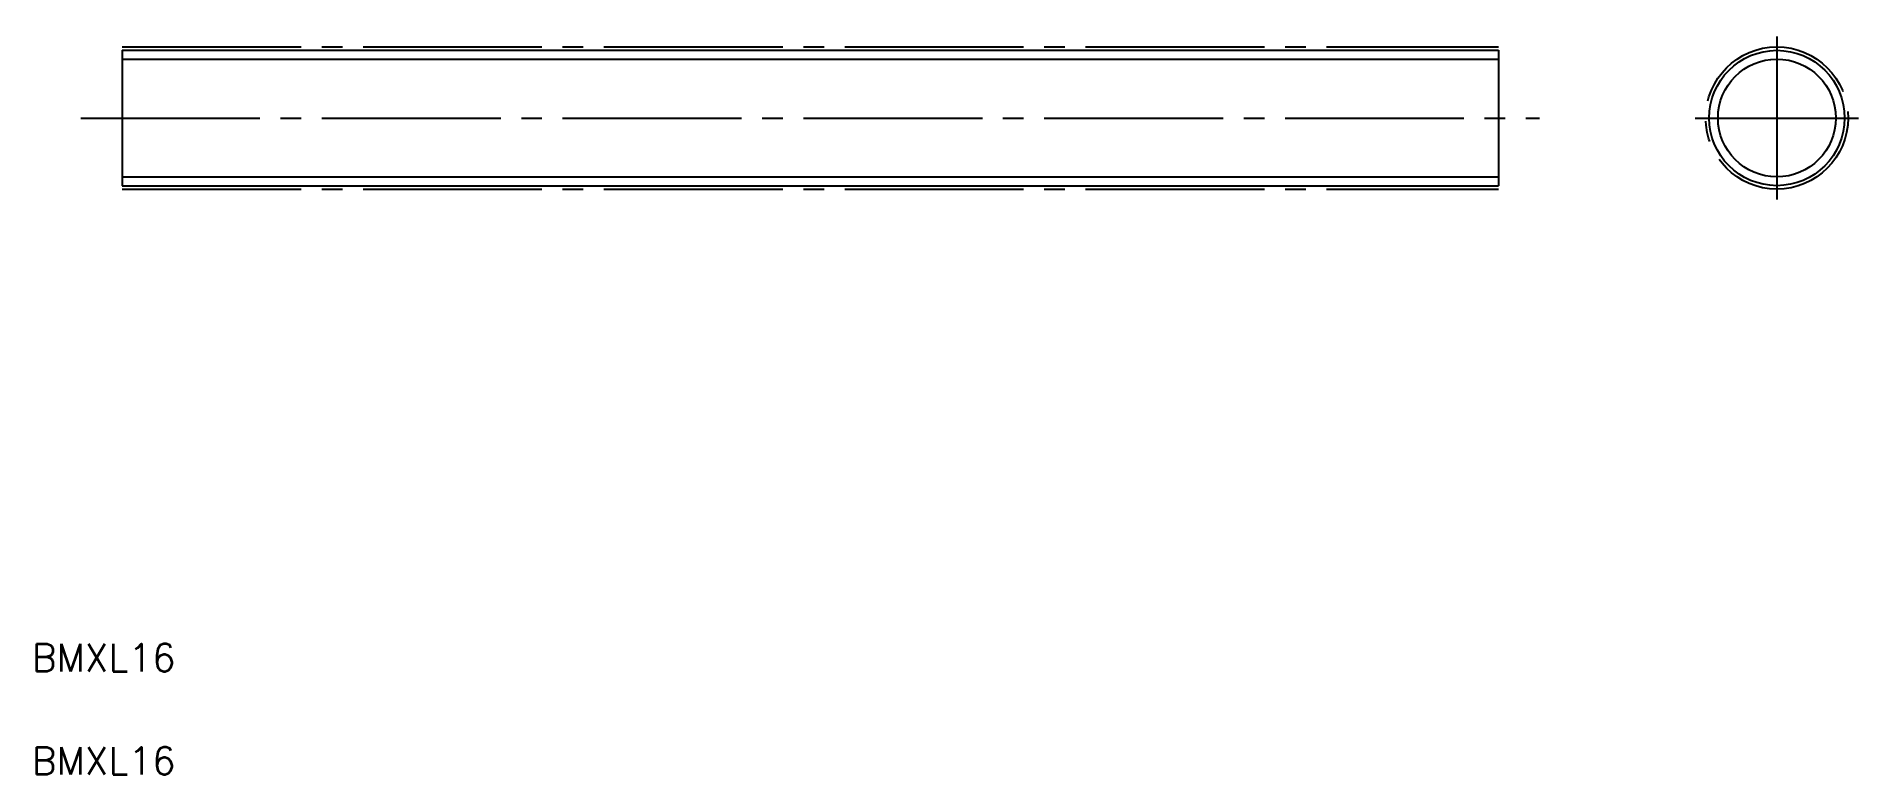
# Model space of a CAD drawing. Extents: x 5 to 138, y 5 to 59.
import ezdxf

# ---------------------------------------------------------------- set-up
doc = ezdxf.new("R2010")
doc.units = 0
doc.linetypes.add('CENTER', pattern=[17.5, 13, -1.5, 1.5, -1.5])
doc.layers.get('0').update_dxf_attribs({"linetype": 'CONTINUOUS'})
doc.layers.add('CENTER', color=1, linetype='CENTER')
doc.styles.get("Standard").update_dxf_attribs({"font": 'txt', "bigfont": 'BIGFONT'})

msp = doc.modelspace()

# ---------------------------------------------------------------- linework, layer by layer
at = {"color": 7, "linetype": 'CONTINUOUS'}
for p, q in [((11.58, 57.65), (111.58, 57.65)), ((11.58, 57.65), (11.58, 47.81)), ((111.58, 57.65), (111.58, 47.81)), ((11.58, 55.19), (11.58, 55.19)), ((11.58, 52.73), (11.58, 52.73)), ((11.58, 47.81), (111.58, 47.81))]:
    msp.add_line(p, q, dxfattribs=at)
at = {"color": 3, "linetype": 'CONTINUOUS'}
for p, q in [((11.58, 57.01), (111.58, 57.01)), ((11.58, 48.45), (111.58, 48.45))]:
    msp.add_line(p, q, dxfattribs=at)
at = {"color": 7, "linetype": 'CONTINUOUS'}
msp.add_circle((131.82, 52.73), 4.92, dxfattribs=at)
at = {"color": 3, "linetype": 'CONTINUOUS'}
msp.add_circle((131.82, 52.73), 4.28, dxfattribs=at)
at = {"layer": 'CENTER', "color": 1, "linetype": 'CENTER'}
for p, q in [((131.82, 58.66), (131.82, 46.8)), ((11.58, 57.9), (111.58, 57.9)), ((8.58, 52.73), (114.58, 52.73)), ((125.89, 52.73), (137.75, 52.73)), ((11.58, 47.55), (111.58, 47.55))]:
    msp.add_line(p, q, dxfattribs=at)
msp.add_circle((131.82, 52.73), 5.17, dxfattribs=at)

# ---------------------------------------------------------------- texts
at = {"color": 7, "linetype": 'CONTINUOUS'}
for p in [(5, 12.5), (5, 5)]:
    msp.add_text('BMXL16', height=2, dxfattribs=at).set_placement(p)

doc.saveas('drawing.dxf')
